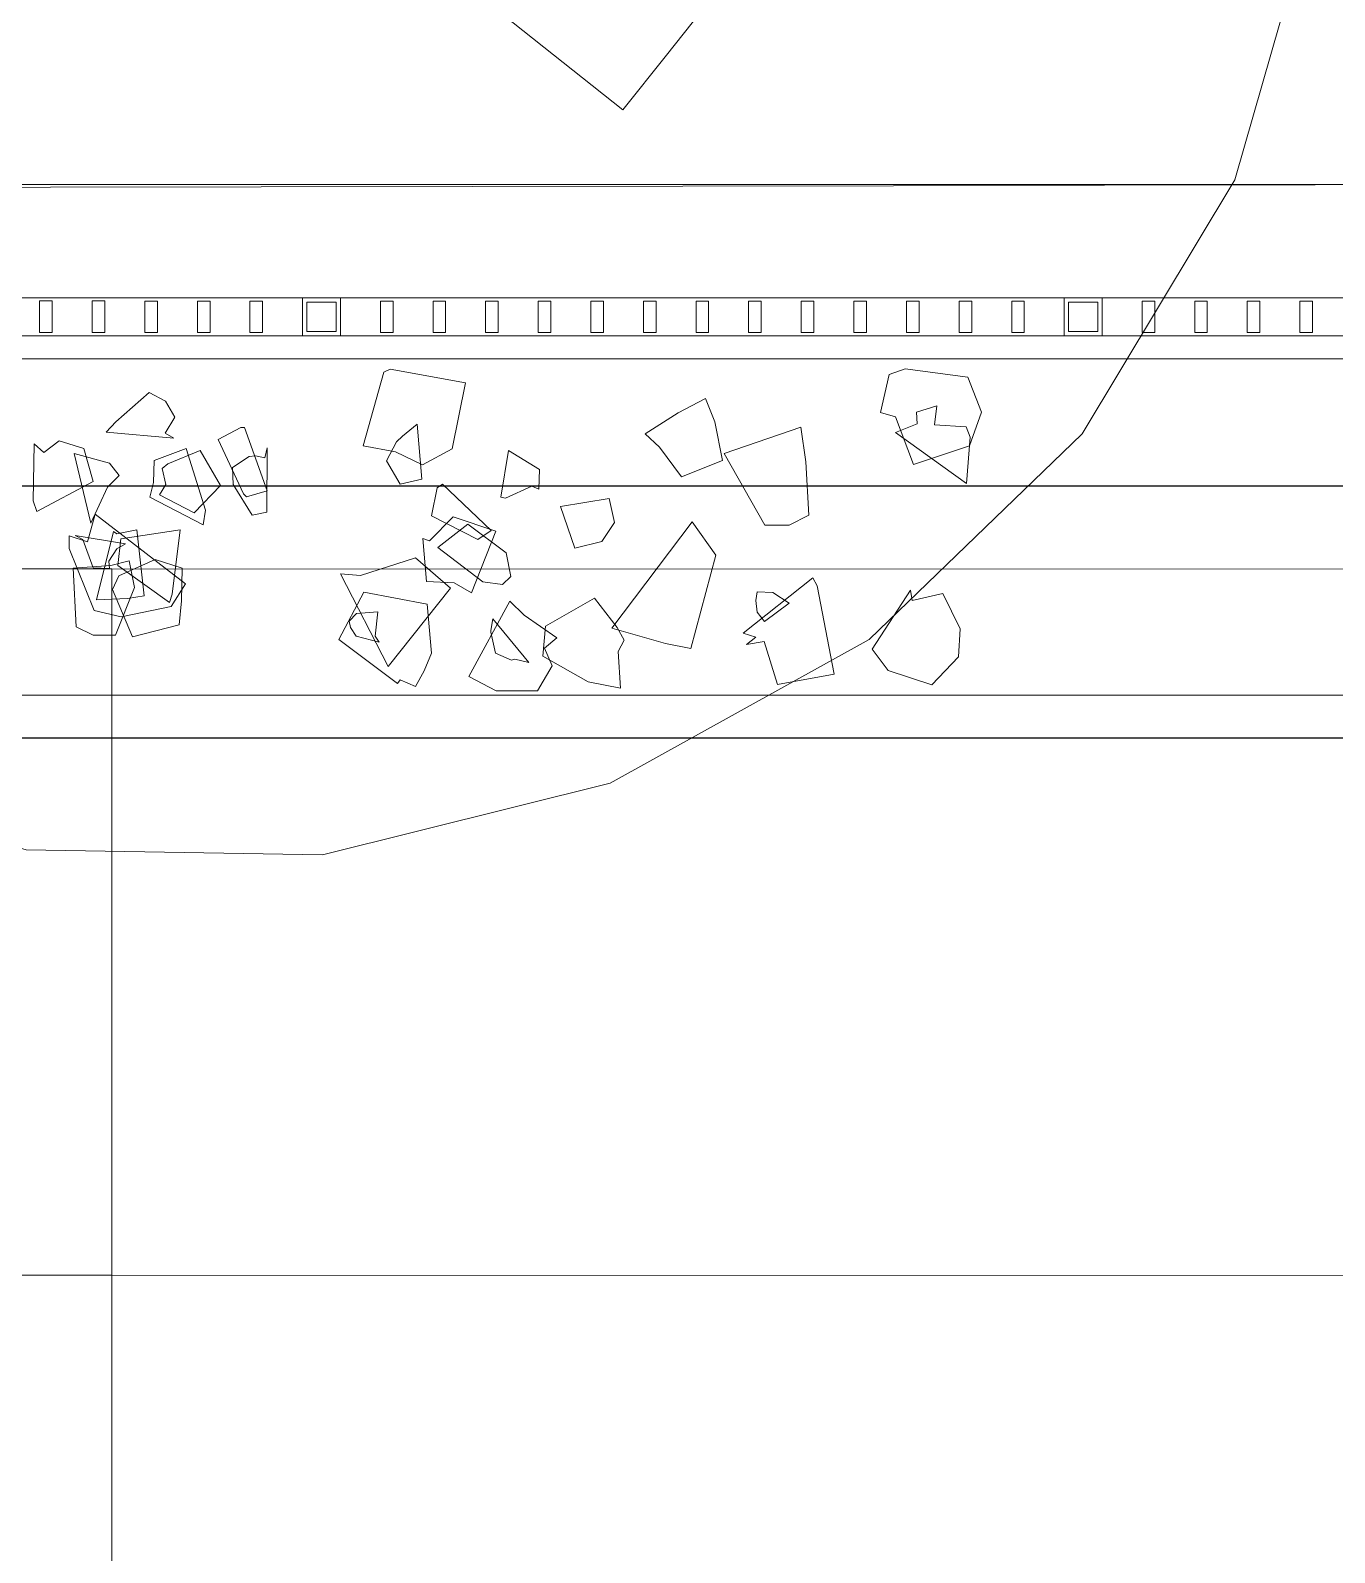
# Model space of a CAD drawing. Header units: millimetres. Extents: x -31757 to 121236, y -27283 to 59400.
# Drawn here: x 44547 to 47650, y -1938 to 1683 of the extents above; entities that cross this region are included whole.
import ezdxf

# ---------------------------------------------------------------- set-up
doc = ezdxf.new("R2010")
doc.units = ezdxf.units.MM
for name, color, linetype, lineweight in [('10_見えがかり', 7, 'Continuous', 13), ('30_敷地・外構', 8, 'Continuous', 9), ('90_図枠', 7, 'Continuous', 25)]:
    doc.layers.add(name, color=color, linetype=linetype, lineweight=lineweight)

msp = doc.modelspace()

# ---------------------------------------------------------------- linework, layer by layer
at = {"layer": '10_見えがかり'}
for points in [[(52229.1, 2541.4), (52236.1, 1542.7), (52156.5, 1377.2), (48167.8, 1316.6), (41570.7, 1316.2), (41436.1, 1415.3), (41396.6, 2504.5)], [(47606.9, 2005.2), (47412.6, 1327.7), (47049.6, 723.5), (46542.6, 233.9), (45926.1, -107.8), (45242.2, -278.3), (44537.5, -266), (43860, -71.8), (43255.8, 291.3), (42766.2, 798.3), (42424.5, 1414.8), (42253.9, 2098.7)], [(46164.4, 1754.9), (46060.6, 1624.5), (45956.9, 1494), (45435.1, 1909)], [(39869.3, 987.3), (39869.3, 994.8), (39869.3, 1002.3), (39869.3, 1009.8), (39869.3, 1017.3), (39869.3, 1024.8), (39869.3, 1032.3), (39869.3, 1039.8), (39869.3, 1047.3), (42887.4, 1047.1), (45905.5, 1046.9), (48923.6, 1046.7), (51941.7, 1046.5), (54959.8, 1046.3)], [(44477.4, 1047), (44620.9, 1047), (44764.4, 1047), (44907.9, 1046.9), (45051.4, 1046.9), (45194.9, 1046.9), (45194.9, 1039.4), (45194.9, 1024.4), (45194.9, 1016.9), (45194.9, 1009.4), (45194.9, 1001.9), (45194.9, 994.4), (45194.9, 986.9), (45194.9, 979.4), (45194.9, 971.9), (45194.9, 956.9), (45051.4, 956.9), (44907.9, 956.9), (44764.4, 957), (44620.9, 957), (44477.4, 957)], [(44579.2, 1039.5), (44581.7, 1039.5), (44584.2, 1039.5), (44586.7, 1039.5), (44589.2, 1039.5), (44591.7, 1039.5), (44594.2, 1039.5), (44596.7, 1039.5), (44599.2, 1039.5), (44599.2, 1033.2), (44599.2, 1027), (44599.2, 1020.7), (44599.2, 1014.5), (44599.2, 989.5), (44599.2, 983.2), (44599.2, 977), (44599.2, 964.5), (44596.7, 964.5), (44594.2, 964.5), (44591.7, 964.5), (44589.2, 964.5), (44586.7, 964.5), (44584.2, 964.5), (44579.2, 964.5), (44576.7, 964.5), (44574.2, 964.5), (44571.7, 964.5), (44569.2, 964.5), (44569.2, 970.7), (44569.2, 977), (44569.2, 983.2), (44569.2, 989.5), (44569.2, 995.7), (44569.2, 1002), (44569.2, 1014.5), (44569.2, 1020.7), (44569.2, 1033.2), (44569.2, 1039.5), (44579.2, 1039.5)], [(44701.9, 1039.5), (44704.4, 1039.5), (44706.9, 1039.5), (44709.4, 1039.5), (44711.9, 1039.5), (44714.4, 1039.5), (44716.9, 1039.5), (44719.4, 1039.5), (44721.9, 1039.5), (44724.3, 1039.5), (44724.3, 1033.2), (44724.3, 1027), (44724.3, 1020.7), (44724.3, 1014.5), (44724.3, 995.7), (44724.3, 989.5), (44724.3, 977), (44724.3, 970.7), (44724.3, 964.5), (44721.8, 964.5), (44719.3, 964.5), (44716.8, 964.5), (44714.3, 964.5), (44711.8, 964.5), (44706.8, 964.5), (44701.8, 964.5), (44699.3, 964.5), (44696.8, 964.5), (44694.3, 964.5), (44694.3, 970.7), (44694.3, 983.2), (44694.3, 995.7), (44694.3, 1002), (44694.3, 1008.2), (44694.3, 1014.5), (44694.3, 1020.7), (44694.3, 1027), (44694.3, 1033.2), (44694.3, 1039.5), (44696.9, 1039.5), (44699.4, 1039.5), (44701.9, 1039.5)], [(44827, 1039.4), (44829.5, 1039.4), (44832, 1039.4), (44834.5, 1039.4), (44837, 1039.4), (44839.5, 1039.4), (44842, 1039.4), (44844.5, 1039.4), (44847, 1039.4), (44849.5, 1039.4), (44849.5, 1033.2), (44849.5, 1026.9), (44849.5, 1020.7), (44849.5, 1008.2), (44849.5, 995.7), (44849.5, 989.4), (44849.5, 983.2), (44849.5, 976.9), (44849.5, 970.7), (44849.5, 964.4), (44847, 964.4), (44844.5, 964.4), (44839.5, 964.4), (44837, 964.4), (44834.5, 964.4), (44832, 964.4), (44829.5, 964.4), (44827, 964.4), (44824.5, 964.4), (44822, 964.4), (44819.5, 964.4), (44819.5, 970.7), (44819.5, 976.9), (44819.5, 983.2), (44819.5, 989.4), (44819.5, 995.7), (44819.5, 1001.9), (44819.5, 1008.2), (44819.5, 1014.4), (44819.5, 1020.7), (44819.5, 1026.9), (44819.5, 1033.2), (44819.5, 1039.4), (44822, 1039.4), (44824.5, 1039.4), (44827, 1039.4)], [(44952.1, 1039.4), (44954.6, 1039.4), (44957.1, 1039.4), (44959.6, 1039.4), (44962.1, 1039.4), (44964.6, 1039.4), (44967.1, 1039.4), (44969.6, 1039.4), (44972.1, 1039.4), (44974.6, 1039.4), (44974.6, 1033.2), (44974.6, 1026.9), (44974.6, 1020.7), (44974.6, 1014.4), (44974.6, 989.4), (44974.6, 983.2), (44974.6, 976.9), (44974.6, 970.7), (44974.6, 964.4), (44972.1, 964.4), (44969.6, 964.4), (44964.6, 964.4), (44962.1, 964.4), (44959.6, 964.4), (44957.1, 964.4), (44954.6, 964.4), (44952.1, 964.4), (44949.6, 964.4), (44947.1, 964.4), (44944.6, 964.4), (44944.6, 970.7), (44944.6, 989.4), (44944.6, 995.7), (44944.6, 1001.9), (44944.6, 1008.2), (44944.6, 1014.4), (44944.6, 1033.2), (44944.6, 1039.4), (44947.1, 1039.4), (44949.6, 1039.4), (44952.1, 1039.4)], [(45077.2, 1039.4), (45079.7, 1039.4), (45082.2, 1039.4), (45084.7, 1039.4), (45089.7, 1039.4), (45092.2, 1039.4), (45099.7, 1039.4), (45099.7, 1033.2), (45099.7, 1026.9), (45099.7, 1020.7), (45099.7, 1014.4), (45099.7, 1008.2), (45099.7, 1001.9), (45099.7, 995.7), (45099.7, 989.4), (45099.7, 983.2), (45099.7, 976.9), (45099.7, 970.7), (45099.7, 964.4), (45092.2, 964.4), (45089.7, 964.4), (45087.2, 964.4), (45084.7, 964.4), (45082.2, 964.4), (45079.7, 964.4), (45069.7, 964.4), (45069.7, 1014.4), (45069.7, 1020.7), (45069.7, 1039.4), (45072.2, 1039.4), (45074.7, 1039.4), (45077.2, 1039.4)], [(45194.9, 1031.9), (45194.9, 1039.4), (45194.9, 1046.9), (45202.4, 1046.9), (45209.9, 1046.9), (45217.4, 1046.9), (45224.9, 1046.9), (45232.4, 1046.9), (45247.4, 1046.9), (45254.9, 1046.9), (45262.4, 1046.9), (45269.9, 1046.9), (45277.4, 1046.9), (45284.9, 1046.9), (45284.9, 1039.4), (45284.9, 1024.4), (45284.9, 1016.9), (45284.9, 1001.9), (45284.9, 994.4), (45284.9, 986.9), (45284.9, 979.4), (45284.9, 971.9), (45284.9, 956.9), (45277.4, 956.9), (45269.9, 956.9), (45262.4, 956.9), (45254.9, 956.9), (45247.4, 956.9), (45224.9, 956.9), (45217.4, 956.9), (45209.9, 956.9), (45202.4, 956.9), (45194.9, 956.9), (45194.9, 964.4), (45194.9, 971.9), (45194.9, 979.4), (45194.9, 986.9), (45194.9, 994.4), (45194.9, 1001.9), (45194.9, 1009.4), (45194.9, 1016.9), (45194.9, 1024.4), (45194.9, 1031.9)], [(45204.9, 1031.1), (45204.9, 1036.9), (45216.5, 1036.9), (45228.2, 1036.9), (45251.5, 1036.9), (45263.2, 1036.9), (45274.9, 1036.9), (45274.9, 1025.3), (45274.9, 1013.6), (45274.9, 1007.8), (45274.9, 1001.9), (45274.9, 996.1), (45274.9, 990.3), (45274.9, 984.4), (45274.9, 972.8), (45274.9, 966.9), (45269, 966.9), (45263.2, 966.9), (45257.4, 966.9), (45251.5, 966.9), (45245.7, 966.9), (45239.9, 966.9), (45234, 966.9), (45228.2, 966.9), (45210.7, 966.9), (45204.9, 966.9), (45204.9, 972.8), (45204.9, 978.6), (45204.9, 984.4), (45204.9, 990.3), (45204.9, 996.1), (45204.9, 1001.9), (45204.9, 1007.8), (45204.9, 1013.6), (45204.9, 1019.4), (45204.9, 1025.3), (45204.9, 1031.1)], [(45284.9, 1009.4), (45284.9, 1016.9), (45284.9, 1024.4), (45284.9, 1031.9), (45284.9, 1039.4), (45284.9, 1046.9), (45428.4, 1046.9), (45571.9, 1046.9), (45858.8, 1046.9), (46002.3, 1046.9), (46145.8, 1046.9), (46289.3, 1046.9), (46432.8, 1046.8), (46576.3, 1046.8), (46719.8, 1046.8), (47006.7, 1046.8), (47006.7, 1039.3), (47006.7, 1031.8), (47006.7, 1024.3), (47006.7, 1016.8), (47006.7, 1009.3), (47006.7, 1001.8), (47006.7, 994.3), (47006.7, 986.8), (47006.7, 979.3), (47006.7, 971.8), (47006.7, 964.3), (47006.7, 956.8), (46863.2, 956.8), (46719.8, 956.8), (46576.3, 956.8), (46432.8, 956.8), (46289.3, 956.9), (46145.8, 956.9), (46002.3, 956.9), (45858.8, 956.9), (45715.3, 956.9), (45571.9, 956.9), (45428.4, 956.9), (45284.9, 956.9), (45284.9, 964.4), (45284.9, 971.9), (45284.9, 979.4), (45284.9, 986.9), (45284.9, 994.4), (45284.9, 1009.4)], [(45385, 1039.4), (45387.5, 1039.4), (45390, 1039.4), (45392.5, 1039.4), (45395, 1039.4), (45402.5, 1039.4), (45405, 1039.4), (45410, 1039.4), (45410, 1033.2), (45410, 1026.9), (45410, 1020.7), (45410, 1014.4), (45410, 1008.2), (45410, 1001.9), (45410, 995.7), (45410, 989.4), (45410, 983.2), (45410, 976.9), (45410, 964.4), (45407.5, 964.4), (45405, 964.4), (45402.5, 964.4), (45400, 964.4), (45397.5, 964.4), (45392.5, 964.4), (45390, 964.4), (45387.5, 964.4), (45382.5, 964.4), (45380, 964.4), (45380, 970.7), (45380, 989.4), (45380, 995.7), (45380, 1001.9), (45380, 1014.4), (45380, 1026.9), (45380, 1033.2), (45380, 1039.4), (45385, 1039.4)], [(45512.6, 1039.4), (45515.1, 1039.4), (45517.6, 1039.4), (45520.1, 1039.4), (45525.1, 1039.4), (45527.6, 1039.4), (45532.6, 1039.4), (45535.1, 1039.4), (45535.1, 1033.2), (45535.1, 1026.9), (45535.1, 1020.7), (45535.1, 1014.4), (45535.1, 1008.2), (45535.1, 1001.9), (45535.1, 995.7), (45535.1, 989.4), (45535.1, 983.2), (45535.1, 976.9), (45535.1, 970.7), (45535.1, 964.4), (45532.6, 964.4), (45530.1, 964.4), (45527.6, 964.4), (45525.1, 964.4), (45522.6, 964.4), (45520.1, 964.4), (45517.6, 964.4), (45515.1, 964.4), (45512.6, 964.4), (45510.1, 964.4), (45507.6, 964.4), (45505.1, 964.4), (45505.1, 970.7), (45505.1, 976.9), (45505.1, 983.2), (45505.1, 989.4), (45505.1, 995.7), (45505.1, 1008.2), (45505.1, 1014.4), (45505.1, 1020.7), (45505.1, 1026.9), (45505.1, 1033.2), (45505.1, 1039.4), (45507.6, 1039.4), (45510.1, 1039.4), (45512.6, 1039.4)], [(45637.8, 1039.4), (45640.3, 1039.4), (45642.8, 1039.4), (45645.3, 1039.4), (45647.8, 1039.4), (45650.3, 1039.4), (45652.8, 1039.4), (45655.3, 1039.4), (45657.8, 1039.4), (45660.3, 1039.4), (45660.3, 1020.6), (45660.3, 1014.4), (45660.3, 1008.1), (45660.3, 1001.9), (45660.3, 995.6), (45660.3, 989.4), (45660.3, 964.4), (45657.8, 964.4), (45655.3, 964.4), (45652.8, 964.4), (45650.3, 964.4), (45647.8, 964.4), (45645.3, 964.4), (45642.8, 964.4), (45640.3, 964.4), (45637.8, 964.4), (45635.3, 964.4), (45632.8, 964.4), (45630.3, 964.4), (45630.3, 970.6), (45630.3, 976.9), (45630.3, 983.1), (45630.3, 989.4), (45630.3, 995.6), (45630.3, 1001.9), (45630.3, 1008.1), (45630.3, 1014.4), (45630.3, 1020.6), (45630.3, 1026.9), (45630.3, 1033.1), (45630.3, 1039.4), (45632.8, 1039.4), (45635.3, 1039.4), (45637.8, 1039.4)], [(45760.4, 1039.4), (45762.9, 1039.4), (45765.4, 1039.4), (45767.9, 1039.4), (45770.4, 1039.4), (45772.9, 1039.4), (45775.4, 1039.4), (45777.9, 1039.4), (45780.4, 1039.4), (45782.9, 1039.4), (45785.4, 1039.4), (45785.4, 1033.1), (45785.4, 1026.9), (45785.4, 1020.6), (45785.4, 1014.4), (45785.4, 1008.1), (45785.4, 1001.9), (45785.4, 995.6), (45785.4, 989.4), (45785.4, 983.1), (45785.4, 976.9), (45785.4, 964.4), (45782.9, 964.4), (45780.4, 964.4), (45777.9, 964.4), (45775.4, 964.4), (45772.9, 964.4), (45770.4, 964.4), (45767.9, 964.4), (45765.4, 964.4), (45760.4, 964.4), (45757.9, 964.4), (45755.4, 964.4), (45755.4, 976.9), (45755.4, 989.4), (45755.4, 995.6), (45755.4, 1008.1), (45755.4, 1014.4), (45755.4, 1020.6), (45755.4, 1026.9), (45755.4, 1033.1), (45755.4, 1039.4), (45760.4, 1039.4)], [(45890.5, 1039.4), (45893, 1039.4), (45895.5, 1039.4), (45898, 1039.4), (45900.5, 1039.4), (45908, 1039.4), (45910.5, 1039.4), (45910.5, 1033.1), (45910.5, 1026.9), (45910.5, 1020.6), (45910.5, 1014.4), (45910.5, 1008.1), (45910.5, 1001.9), (45910.5, 995.6), (45910.5, 989.4), (45910.5, 983.1), (45910.5, 976.9), (45910.5, 964.4), (45908, 964.4), (45905.5, 964.4), (45903, 964.4), (45900.5, 964.4), (45898, 964.4), (45895.5, 964.4), (45893, 964.4), (45890.5, 964.4), (45888, 964.4), (45880.5, 964.4), (45880.5, 970.6), (45880.5, 976.9), (45880.5, 983.1), (45880.5, 989.4), (45880.5, 1001.9), (45880.5, 1014.4), (45880.5, 1020.6), (45880.5, 1026.9), (45880.5, 1033.1), (45880.5, 1039.4), (45883, 1039.4), (45885.5, 1039.4), (45890.5, 1039.4)], [(46013.2, 1039.4), (46015.7, 1039.4), (46018.2, 1039.4), (46020.7, 1039.4), (46023.2, 1039.4), (46025.7, 1039.4), (46028.2, 1039.4), (46033.2, 1039.4), (46035.7, 1039.4), (46035.7, 1033.1), (46035.7, 1026.9), (46035.7, 1020.6), (46035.7, 1014.4), (46035.7, 1008.1), (46035.7, 1001.9), (46035.7, 995.6), (46035.7, 989.4), (46035.7, 983.1), (46035.7, 976.9), (46035.7, 970.6), (46035.7, 964.4), (46033.2, 964.4), (46030.7, 964.4), (46028.2, 964.4), (46025.7, 964.4), (46023.2, 964.4), (46020.7, 964.4), (46018.2, 964.4), (46015.7, 964.4), (46013.2, 964.4), (46010.7, 964.4), (46005.7, 964.4), (46005.7, 970.6), (46005.7, 976.9), (46005.7, 1001.9), (46005.7, 1008.1), (46005.7, 1014.4), (46005.7, 1020.6), (46005.7, 1026.9), (46005.7, 1039.4), (46008.2, 1039.4), (46010.7, 1039.4), (46013.2, 1039.4)], [(46140.8, 1039.4), (46143.3, 1039.4), (46145.8, 1039.4), (46148.3, 1039.4), (46160.8, 1039.4), (46160.8, 1033.1), (46160.8, 1026.9), (46160.8, 1020.6), (46160.8, 1014.4), (46160.8, 1008.1), (46160.8, 995.6), (46160.8, 989.4), (46160.8, 983.1), (46160.8, 976.9), (46160.8, 964.4), (46158.3, 964.4), (46155.8, 964.4), (46153.3, 964.4), (46150.8, 964.4), (46148.3, 964.4), (46145.8, 964.4), (46143.3, 964.4), (46140.8, 964.4), (46138.3, 964.4), (46135.8, 964.4), (46133.3, 964.4), (46130.8, 964.4), (46130.8, 970.6), (46130.8, 976.9), (46130.8, 983.1), (46130.8, 989.4), (46130.8, 995.6), (46130.8, 1008.1), (46130.8, 1020.6), (46130.8, 1026.9), (46130.8, 1033.1), (46130.8, 1039.4), (46140.8, 1039.4)], [(46263.4, 1039.4), (46265.9, 1039.4), (46268.4, 1039.4), (46270.9, 1039.4), (46273.4, 1039.4), (46275.9, 1039.4), (46278.4, 1039.4), (46280.9, 1039.4), (46283.4, 1039.4), (46285.9, 1039.4), (46285.9, 1033.1), (46285.9, 1026.9), (46285.9, 1020.6), (46285.9, 1014.4), (46285.9, 1008.1), (46285.9, 1001.9), (46285.9, 995.6), (46285.9, 989.4), (46285.9, 964.4), (46283.4, 964.4), (46280.9, 964.4), (46268.4, 964.4), (46265.9, 964.4), (46263.4, 964.4), (46260.9, 964.4), (46258.4, 964.4), (46255.9, 964.4), (46255.9, 1039.4), (46260.9, 1039.4), (46263.4, 1039.4)], [(46386.1, 1039.3), (46388.6, 1039.3), (46391.1, 1039.3), (46393.6, 1039.3), (46398.6, 1039.3), (46401.1, 1039.3), (46403.6, 1039.3), (46406.1, 1039.3), (46408.6, 1039.3), (46411.1, 1039.3), (46411.1, 1026.8), (46411.1, 1020.6), (46411.1, 1014.3), (46411.1, 1008.1), (46411.1, 1001.8), (46411.1, 976.8), (46411.1, 964.3), (46408.6, 964.3), (46406.1, 964.3), (46403.6, 964.3), (46401.1, 964.3), (46398.6, 964.3), (46396.1, 964.3), (46393.6, 964.3), (46391.1, 964.3), (46388.6, 964.3), (46383.6, 964.3), (46381.1, 964.3), (46381.1, 970.6), (46381.1, 976.9), (46381.1, 983.1), (46381.1, 989.4), (46381.1, 995.6), (46381.1, 1001.9), (46381.1, 1008.1), (46381.1, 1014.4), (46381.1, 1020.6), (46381.1, 1026.9), (46381.1, 1033.1), (46381.1, 1039.3), (46386.1, 1039.3)], [(46513.7, 1039.3), (46516.2, 1039.3), (46521.2, 1039.3), (46523.7, 1039.3), (46526.2, 1039.3), (46528.7, 1039.3), (46531.2, 1039.3), (46533.7, 1039.3), (46536.2, 1039.3), (46536.2, 1033.1), (46536.2, 1026.8), (46536.2, 1020.6), (46536.2, 1014.3), (46536.2, 1008.1), (46536.2, 1001.8), (46536.2, 995.6), (46536.2, 989.3), (46536.2, 983.1), (46536.2, 976.8), (46536.2, 964.3), (46531.2, 964.3), (46528.7, 964.3), (46523.7, 964.3), (46521.2, 964.3), (46518.7, 964.3), (46506.2, 964.3), (46506.2, 970.6), (46506.2, 976.8), (46506.2, 983.1), (46506.2, 989.3), (46506.2, 1001.8), (46506.2, 1008.1), (46506.2, 1014.3), (46506.2, 1020.6), (46506.2, 1033.1), (46506.2, 1039.3), (46508.7, 1039.3), (46511.2, 1039.3), (46513.7, 1039.3)], [(46636.3, 1039.3), (46641.3, 1039.3), (46643.8, 1039.3), (46648.8, 1039.3), (46651.3, 1039.3), (46656.3, 1039.3), (46658.8, 1039.3), (46661.3, 1039.3), (46661.3, 1033.1), (46661.3, 1026.8), (46661.3, 1020.6), (46661.3, 1014.3), (46661.3, 1008.1), (46661.3, 1001.8), (46661.3, 995.6), (46661.3, 983.1), (46661.3, 976.8), (46661.3, 964.3), (46658.8, 964.3), (46656.3, 964.3), (46653.8, 964.3), (46651.3, 964.3), (46648.8, 964.3), (46643.8, 964.3), (46641.3, 964.3), (46638.8, 964.3), (46636.3, 964.3), (46631.3, 964.3), (46631.3, 970.6), (46631.3, 976.8), (46631.3, 989.3), (46631.3, 995.6), (46631.3, 1001.8), (46631.3, 1008.1), (46631.3, 1014.3), (46631.3, 1026.8), (46631.3, 1033.1), (46631.3, 1039.3), (46633.8, 1039.3), (46636.3, 1039.3)], [(46764, 1039.3), (46766.5, 1039.3), (46769, 1039.3), (46771.5, 1039.3), (46774, 1039.3), (46776.5, 1039.3), (46779, 1039.3), (46781.5, 1039.3), (46784, 1039.3), (46786.5, 1039.3), (46786.5, 1020.6), (46786.5, 1014.3), (46786.5, 1001.8), (46786.5, 995.6), (46786.5, 989.3), (46786.5, 964.3), (46784, 964.3), (46781.5, 964.3), (46776.5, 964.3), (46774, 964.3), (46771.5, 964.3), (46769, 964.3), (46766.5, 964.3), (46764, 964.3), (46761.5, 964.3), (46759, 964.3), (46756.5, 964.3), (46756.5, 970.6), (46756.5, 976.8), (46756.5, 983.1), (46756.5, 989.3), (46756.5, 995.6), (46756.5, 1001.8), (46756.5, 1008.1), (46756.5, 1014.3), (46756.5, 1020.6), (46756.5, 1026.8), (46756.5, 1033.1), (46756.5, 1039.3), (46759, 1039.3), (46761.5, 1039.3), (46764, 1039.3)], [(46889.1, 1039.3), (46891.6, 1039.3), (46896.6, 1039.3), (46899.1, 1039.3), (46901.6, 1039.3), (46904.1, 1039.3), (46906.6, 1039.3), (46911.6, 1039.3), (46911.6, 1026.8), (46911.6, 1020.6), (46911.6, 1014.3), (46911.6, 1008.1), (46911.6, 1001.8), (46911.6, 995.6), (46911.6, 989.3), (46911.6, 983.1), (46911.6, 976.8), (46911.6, 964.3), (46906.6, 964.3), (46904.1, 964.3), (46901.6, 964.3), (46899.1, 964.3), (46896.6, 964.3), (46889.1, 964.3), (46886.6, 964.3), (46884.1, 964.3), (46881.6, 964.3), (46881.6, 970.6), (46881.6, 976.8), (46881.6, 983.1), (46881.6, 989.3), (46881.6, 995.6), (46881.6, 1001.8), (46881.6, 1008.1), (46881.6, 1014.3), (46881.6, 1020.6), (46881.6, 1033.1), (46881.6, 1039.3), (46886.6, 1039.3), (46889.1, 1039.3)], [(47006.7, 1031.8), (47006.7, 1039.3), (47006.7, 1046.8), (47014.2, 1046.8), (47021.7, 1046.8), (47036.7, 1046.8), (47044.2, 1046.8), (47059.2, 1046.8), (47066.7, 1046.8), (47074.2, 1046.8), (47081.7, 1046.8), (47089.2, 1046.8), (47096.7, 1046.8), (47096.7, 1039.3), (47096.7, 1024.3), (47096.7, 1016.8), (47096.7, 1009.3), (47096.7, 1001.8), (47096.7, 994.3), (47096.7, 986.8), (47096.7, 979.3), (47096.7, 971.8), (47096.7, 956.8), (47089.2, 956.8), (47081.7, 956.8), (47074.2, 956.8), (47066.7, 956.8), (47059.2, 956.8), (47051.7, 956.8), (47044.2, 956.8), (47036.7, 956.8), (47029.2, 956.8), (47021.7, 956.8), (47014.2, 956.8), (47006.7, 956.8), (47006.7, 964.3), (47006.7, 971.8), (47006.7, 979.3), (47006.7, 986.8), (47006.7, 994.3), (47006.7, 1001.8), (47006.7, 1009.3), (47006.7, 1016.8), (47006.7, 1024.3), (47006.7, 1031.8)], [(47016.7, 1031), (47016.7, 1036.8), (47028.4, 1036.8), (47034.2, 1036.8), (47045.9, 1036.8), (47051.7, 1036.8), (47057.6, 1036.8), (47069.2, 1036.8), (47086.7, 1036.8), (47086.7, 1031), (47086.7, 1025.1), (47086.7, 1019.3), (47086.7, 1013.5), (47086.7, 1001.8), (47086.7, 984.3), (47086.7, 978.5), (47086.7, 972.6), (47086.7, 966.8), (47080.9, 966.8), (47075.1, 966.8), (47069.2, 966.8), (47063.4, 966.8), (47057.6, 966.8), (47051.7, 966.8), (47045.9, 966.8), (47040.1, 966.8), (47034.2, 966.8), (47028.4, 966.8), (47022.6, 966.8), (47016.7, 966.8), (47016.7, 972.6), (47016.7, 984.3), (47016.7, 996), (47016.7, 1001.8), (47016.7, 1007.6), (47016.7, 1019.3), (47016.7, 1025.1), (47016.7, 1031)], [(47096.7, 1001.8), (47096.7, 1009.3), (47096.7, 1024.3), (47096.7, 1031.8), (47096.7, 1046.8), (47383.7, 1046.8), (47527.2, 1046.8), (47670.7, 1046.8)], [(47196.9, 1039.3), (47199.4, 1039.3), (47201.9, 1039.3), (47204.4, 1039.3), (47206.9, 1039.3), (47209.4, 1039.3), (47214.4, 1039.3), (47216.9, 1039.3), (47219.4, 1039.3), (47221.9, 1039.3), (47221.9, 1020.5), (47221.9, 1014.3), (47221.9, 1008), (47221.9, 995.5), (47221.9, 989.3), (47221.9, 983), (47221.9, 976.8), (47221.9, 964.3), (47216.9, 964.3), (47214.4, 964.3), (47211.9, 964.3), (47209.4, 964.3), (47204.4, 964.3), (47201.9, 964.3), (47199.4, 964.3), (47196.9, 964.3), (47191.9, 964.3), (47191.9, 970.6), (47191.9, 976.8), (47191.9, 983.1), (47191.9, 989.3), (47191.9, 995.6), (47191.9, 1001.8), (47191.9, 1014.3), (47191.9, 1020.6), (47191.9, 1026.8), (47191.9, 1033.1), (47191.9, 1039.3), (47196.9, 1039.3)], [(47332, 1039.3), (47334.5, 1039.3), (47337, 1039.3), (47339.5, 1039.3), (47342, 1039.3), (47347, 1039.3), (47347, 1033), (47347, 1026.8), (47347, 1020.5), (47347, 1014.3), (47347, 1008), (47347, 1001.8), (47347, 995.5), (47347, 983), (47347, 976.8), (47347, 970.5), (47347, 964.3), (47344.5, 964.3), (47342, 964.3), (47339.5, 964.3), (47337, 964.3), (47334.5, 964.3), (47332, 964.3), (47329.5, 964.3), (47327, 964.3), (47317, 964.3), (47317, 970.5), (47317, 976.8), (47317, 983), (47317, 989.3), (47317, 1001.8), (47317, 1008), (47317, 1020.5), (47317, 1026.8), (47317, 1033), (47317, 1039.3), (47319.5, 1039.3), (47322, 1039.3), (47332, 1039.3)], [(47447.1, 1039.3), (47452.1, 1039.3), (47454.6, 1039.3), (47457.1, 1039.3), (47459.6, 1039.3), (47462.1, 1039.3), (47467.1, 1039.3), (47469.6, 1039.3), (47472.1, 1039.3), (47472.1, 1033), (47472.1, 1026.8), (47472.1, 1014.3), (47472.1, 1008), (47472.1, 989.3), (47472.1, 983), (47472.1, 976.8), (47472.1, 964.3), (47469.6, 964.3), (47467.1, 964.3), (47464.6, 964.3), (47462.1, 964.3), (47459.6, 964.3), (47454.6, 964.3), (47452.1, 964.3), (47449.6, 964.3), (47447.1, 964.3), (47444.6, 964.3), (47442.1, 964.3), (47442.1, 970.5), (47442.1, 976.8), (47442.1, 983), (47442.1, 989.3), (47442.1, 995.5), (47442.1, 1008), (47442.1, 1014.3), (47442.1, 1020.5), (47442.1, 1026.8), (47442.1, 1033), (47442.1, 1039.3), (47444.6, 1039.3), (47447.1, 1039.3)], [(47574.8, 1039.3), (47577.3, 1039.3), (47582.3, 1039.3), (47584.8, 1039.3), (47587.3, 1039.3), (47589.8, 1039.3), (47592.3, 1039.3), (47594.8, 1039.3), (47597.3, 1039.3), (47597.3, 1033), (47597.3, 1026.8), (47597.3, 1020.5), (47597.3, 1014.3), (47597.3, 1001.8), (47597.3, 995.5), (47597.3, 989.3), (47597.3, 983), (47597.3, 964.3), (47594.8, 964.3), (47592.3, 964.3), (47589.8, 964.3), (47587.3, 964.3), (47584.8, 964.3), (47582.3, 964.3), (47579.8, 964.3), (47577.3, 964.3), (47574.8, 964.3), (47572.3, 964.3), (47569.8, 964.3), (47567.3, 964.3), (47567.3, 970.5), (47567.3, 976.8), (47567.3, 989.3), (47567.3, 995.5), (47567.3, 1008), (47567.3, 1014.3), (47567.3, 1026.8), (47567.3, 1033), (47567.3, 1039.3), (47569.8, 1039.3), (47572.3, 1039.3), (47574.8, 1039.3)], [(54959.8, 956.3), (51941.7, 956.5), (48923.6, 956.7), (45905.5, 956.9), (42887.4, 957.1), (39869.3, 957.3), (39869.3, 964.8), (39869.3, 972.3), (39869.3, 979.8), (39869.3, 987.3)], [(47670.7, 956.8), (47527.2, 956.8), (47383.7, 956.8), (47240.2, 956.8), (47096.7, 956.8), (47096.7, 964.3), (47096.7, 971.8), (47096.7, 986.8), (47096.7, 994.3), (47096.7, 1001.8)], [(76236.5, 900), (76236.4, 100), (25245.1, 103.2), (25245.1, 903.2), (76236.5, 900)], [(45387.8, 870), (45403.2, 877), (45582.6, 844.5), (45550.3, 687.6), (45479.8, 649.6), (45416, 680.4), (45338.6, 694.8), (45387.8, 870)], [(46604.9, 764.2), (46569.9, 774.4), (46590, 864.6), (46628.3, 877.8), (46777, 857.9), (46809.8, 775.1), (46781.1, 695.3), (46647.7, 650.5), (46604.9, 764.2)], [(44750.7, 751.7), (44830.2, 822), (44868.5, 801.2), (44890.8, 763), (44867.9, 724.8), (44888.4, 713.1), (44727.6, 727.7), (44750.7, 751.7)], [(46043.6, 692.1), (46009.4, 723.5), (46088, 773.8), (46153, 807.4), (46175.4, 752.3), (46193.9, 659.9), (46096.3, 621.5), (46043.6, 692.1)], [(46654.9, 774.8), (46703.4, 790.2), (46697.9, 744.6), (46773.5, 739.9), (46782.5, 715.8), (46774.2, 605.5), (46605.1, 727), (46657.1, 747.3), (46654.9, 774.8)], [(45048.1, 738.2), (45056.8, 738.2), (45110.7, 587.9), (45061.8, 573.6), (45054.2, 580.7), (44993.9, 710.2), (45048.1, 738.2)], [(45432.2, 717.6), (45467.2, 746.2), (45478.3, 615.5), (45427.2, 603.4), (45394.6, 659.1), (45418.4, 704.3), (45432.2, 717.6)], [(46294.4, 506.5), (46197.5, 676.9), (46380.4, 739.1), (46392.2, 657.2), (46398.8, 529.8), (46352.3, 506.1), (46294.4, 506.5)], [(44616.1, 706.8), (44674.2, 688.5), (44696.3, 609.8), (44562.5, 538.5), (44554.1, 564), (44556.7, 699.6), (44579.5, 678.8), (44616.1, 706.8)], [(44841.4, 660.3), (44917.5, 688.4), (44963.8, 542), (44958.6, 507.3), (44831.1, 572.9), (44840.2, 607.6), (44841.4, 660.3)], [(45067.7, 669.3), (45082.8, 671), (45104.7, 666.1), (45110.7, 690.5), (45110, 537.3), (45074.9, 530.3), (45029.8, 603.1), (45027.9, 643.7), (45067.7, 669.3)], [(44651.6, 676.5), (44735.9, 653.9), (44758.3, 624.5), (44731.1, 596.4), (44691.1, 510.9), (44651.6, 676.5)], [(44854.5, 578), (44869.2, 603.2), (44860.7, 641.1), (44874.3, 652.3), (44951.1, 683.9), (44999.6, 600.8), (44937, 535.7), (44854.5, 578)], [(45684.5, 683.6), (45758.2, 639), (45757, 592.1), (45739.8, 599.2), (45677.5, 570.3), (45666.5, 573.1), (45684.5, 683.6)], [(45612, 472.5), (45501.8, 528.7), (45514.8, 594.9), (45528, 603.4), (45643.8, 493.8), (45612, 472.5)], [(45906.4, 467.6), (45842.5, 451.2), (45808.5, 550.3), (45924.3, 569.3), (45936.7, 512.7), (45906.4, 467.6)], [(44683.5, 466.3), (44701.3, 532), (44916.2, 366.4), (44882.4, 312.6), (44763.6, 288), (44699.1, 303.6), (44639.6, 450.9), (44639.4, 480.6), (44683.5, 466.3)], [(45496.5, 469.2), (45552.7, 526.4), (45654.9, 492.1), (45596.8, 345), (45555.6, 369.1), (45489.3, 372), (45480.8, 474.4), (45496.5, 469.2)], [(45623.5, 371.5), (45516.9, 452.8), (45588, 508.9), (45678.9, 440.1), (45690.3, 384.2), (45670.4, 364.7), (45623.5, 371.5)], [(46121.8, 513.8), (46178, 434.9), (46118.4, 212.9), (46058.1, 224.5), (45930.3, 261.1), (46121.8, 513.8)], [(44654, 481.5), (44773.2, 462), (44752.9, 449.9), (44734.2, 420.9), (44735.5, 403.1), (44696.4, 404.5), (44671.9, 472.2), (44654, 481.5)], [(44753, 485.5), (44800.6, 495.3), (44817.6, 337.9), (44778.4, 331.7), (44704.5, 329), (44744.9, 490.8), (44753, 485.5)], [(44762.2, 473.9), (44903.5, 494.9), (44884.8, 342), (44878.6, 322.6), (44755.4, 410.5), (44762.2, 473.9)], [(44740.7, -1278), (38366, -1277.6), (38366.1, 102.3), (38366.1, 402.3), (44740.8, 402), (44740.8, 102), (44740.7, -1278)], [(44739, 410.4), (44782.6, 421.7), (44795.3, 357.7), (44750, 244.7), (44697, 244.2), (44656, 264.4), (44649.4, 404.2), (44739, 410.4)], [(44740.7, -1278), (44740.8, 402), (51115.4, 401.6), (51115.3, -1278.4), (44740.7, -1278)], [(44742.3, 353.2), (44757.6, 385.6), (44844.2, 424.5), (44908.2, 404), (44906.4, 326.5), (44900.9, 269.1), (44790, 240.3), (44742.3, 353.2)], [(45284.8, 390.2), (45332.3, 386.8), (45463.8, 428.8), (45546.5, 356.2), (45398.5, 170), (45284.8, 390.2)], [(46273, 239.6), (46242.6, 249.2), (46408.7, 381.3), (46419, 361.8), (46459.3, 151.4), (46324.6, 127.2), (46293, 229.8), (46251.1, 222.2), (46273, 239.6)], [(45281.1, 234.4), (45340.9, 346.8), (45491.1, 318.4), (45501.2, 202), (45484, 159.7), (45463.1, 122.7), (45427.3, 138.3), (45420.9, 129.4), (45281.1, 234.4)], [(45889.3, 332.6), (45942.9, 263.1), (45959.5, 232.3), (45945.7, 205.6), (45951.1, 118.8), (45874.1, 133.8), (45766.1, 194.8), (45772.6, 265.7), (45889.3, 332.6)], [(46273.4, 327.2), (46276.1, 347.5), (46313.1, 346.4), (46352.3, 320.8), (46293.4, 276.7), (46275.9, 299.2), (46273.4, 327.2)], [(46640.7, 351.6), (46645.2, 327), (46717.9, 343.6), (46759.3, 259.4), (46755.1, 193.3), (46691.7, 126.2), (46588, 160.9), (46550.1, 211), (46640.7, 351.6)], [(45305.4, 277.6), (45322.9, 296.1), (45373.5, 300.3), (45367.7, 242.5), (45376.7, 227.8), (45322.3, 242.2), (45308.8, 262.8), (45305.4, 277.6)], [(45688, 325.1), (45722.2, 292.5), (45799.7, 237.9), (45770.2, 213.7), (45788.5, 171.9), (45753.3, 111.9), (45655.6, 111.9), (45590.5, 146.2), (45688, 325.1)], [(45642.9, 251.4), (45642.8, 255.8), (45647.1, 283.4), (45732.9, 179.6), (45700.1, 187.5), (45691.5, 185.2), (45654, 202), (45642.9, 251.4)], [(38366, -1277.6), (44740.7, -1278), (44740.2, -9278), (38365.5, -9277.7), (38366, -1277.6)], [(44740.7, -1278), (51115.3, -1278.4), (51114.8, -9278.4), (44740.2, -9278), (44740.7, -1278)]]:
    msp.add_lwpolyline(points, dxfattribs=at)
at = {"layer": '30_敷地・外構'}
for points in [[(76239.6, 56902.6), (76236.5, 900), (13245.1, 903.9), (13244.4, 12902.8), (43238.4, 56907.4), (76239.6, 56902.6)], [(41396.6, 1974.5), (41396.5, 1444.5), (41586.5, 1304.5), (42087.9, 1305.4), (42589.4, 1306.3), (43090.8, 1307.3), (43592.2, 1308.2), (44093.7, 1309.1), (44595.1, 1310), (45096.5, 1311), (45597.9, 1311.9), (46099.4, 1312.8), (46600.8, 1313.7), (47102.2, 1314.7), (47603.7, 1315.6), (48105.1, 1316.5)]]:
    msp.add_lwpolyline(points, dxfattribs=at)
at = {"layer": '90_図枠'}
for points in [[(0, 0), (84100, 0), (84100, 59400), (0, 59400)], [(600, 600), (83500, 600), (83500, 58800), (600, 58800)]]:
    msp.add_lwpolyline(points, close=True, dxfattribs=at)

doc.saveas('drawing.dxf')
